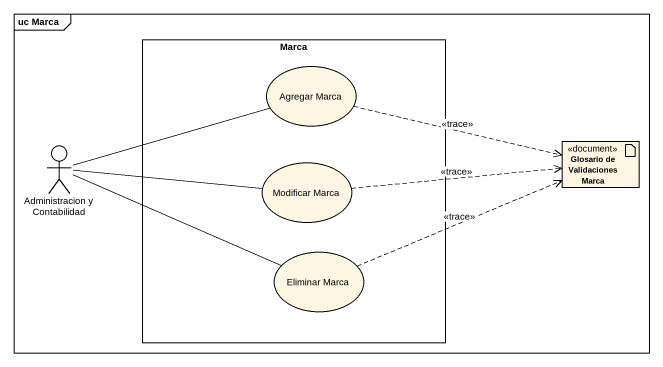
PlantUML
@startuml
mainframe uc Marca
rectangle Marca {
  usecase "Agregar Marca" as Agregar_Marca
  usecase "Modificar Marca" as Modificar_Marca
  usecase "Eliminar Marca" as Eliminar_Marca
}
actor "Administracion y Contabilidad" as Administracion_y
artifact "Glosario de Validaciones Marca" as Glosario_de_Validaciones <<document>>
Agregar_Marca .right.> Glosario_de_Validaciones : <<trace>>
Administracion_y -right- Agregar_Marca
Administracion_y -right- Modificar_Marca
Administracion_y -right- Eliminar_Marca
Modificar_Marca .right.> Glosario_de_Validaciones : <<trace>>
Eliminar_Marca .right.> Glosario_de_Validaciones : <<trace>>
@enduml
